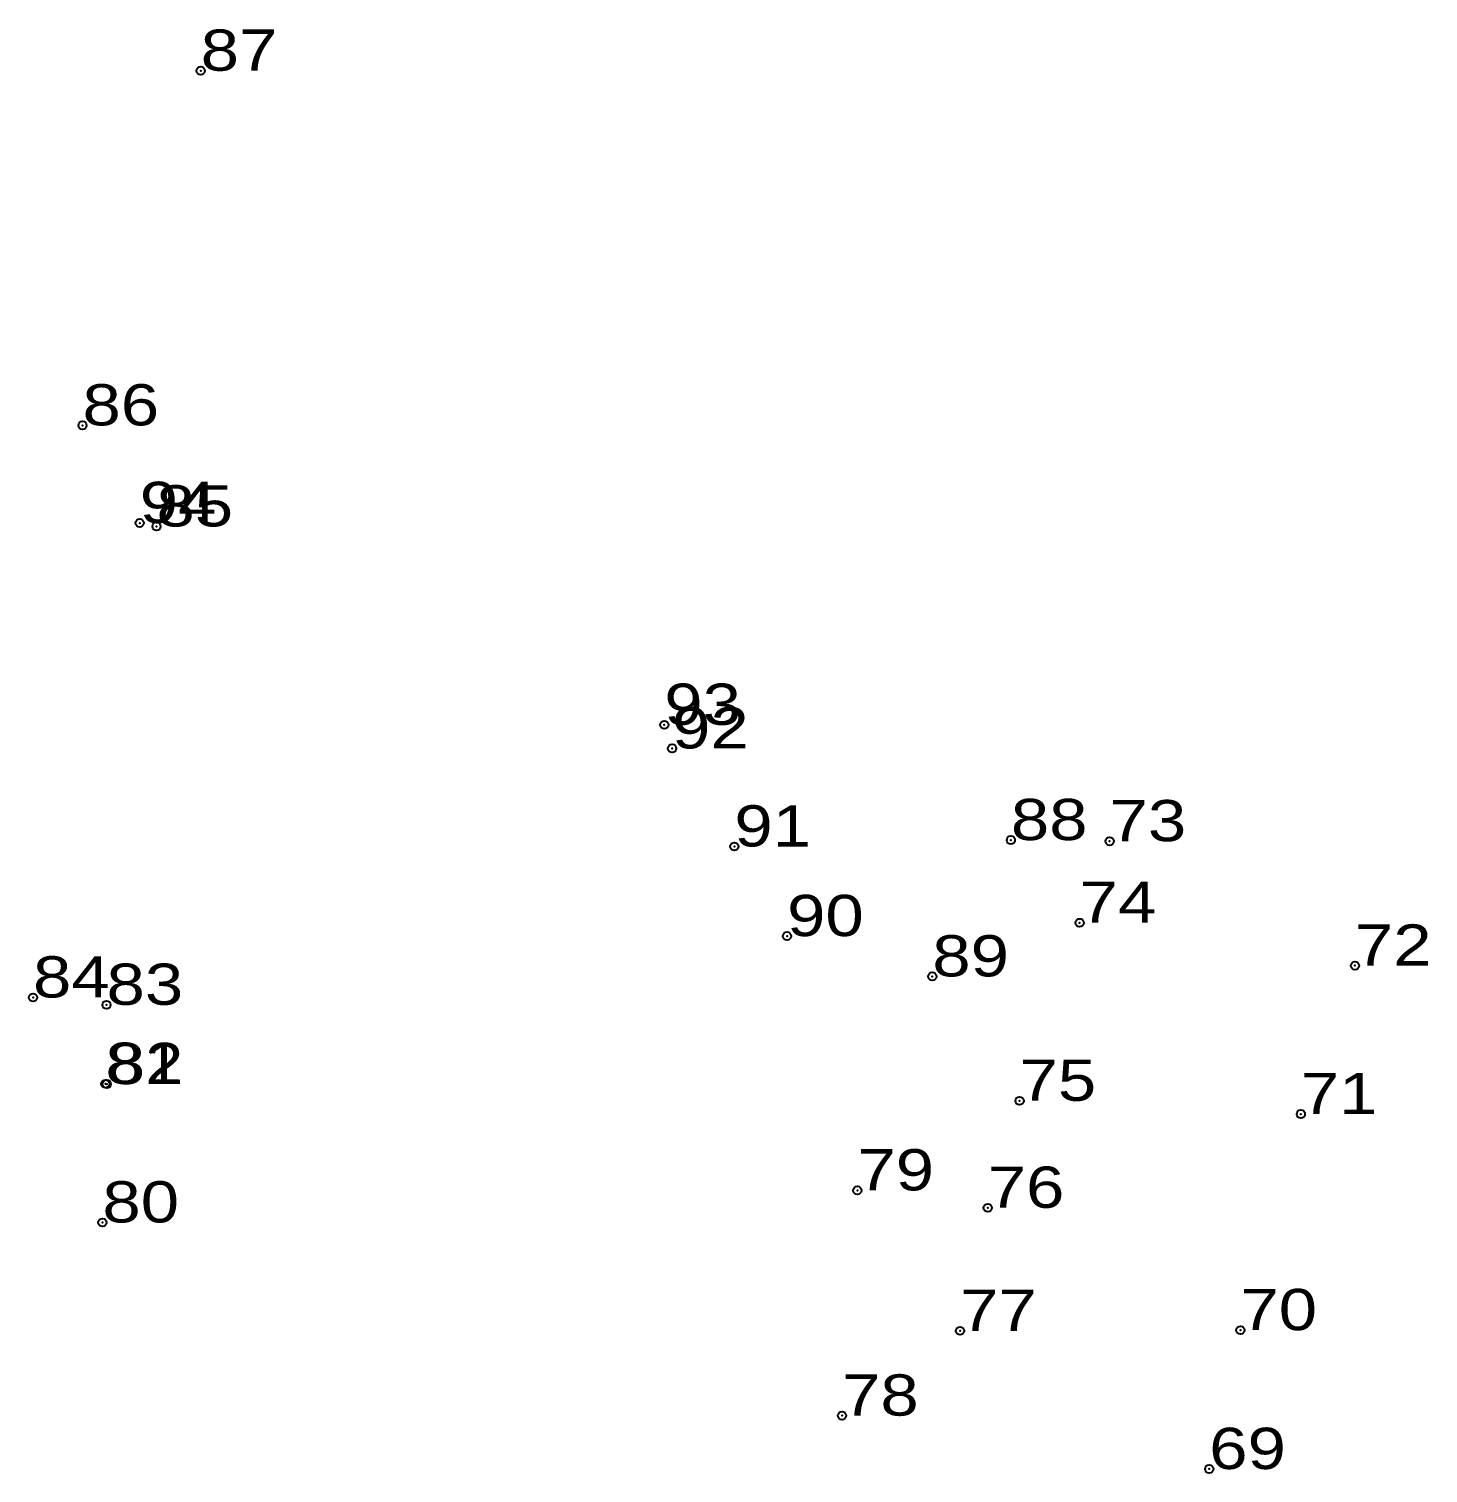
# Model space of a CAD drawing. Header units: metres. Extents: x 549364 to 552164, y 1838225 to 1839951.
# Drawn here: x 552102.7 to 552163.8, y 1839668.7 to 1839731.8 of the extents above; entities that cross this region are included whole.
import ezdxf

# ---------------------------------------------------------------- set-up
doc = ezdxf.new("R2010")
doc.units = ezdxf.units.M
doc.header["$LTSCALE"] = 0.72
doc.header["$PDMODE"] = 32
doc.header["$PDSIZE"] = 0.36
doc.layers.add('12', color=7, linetype='Continuous')
doc.layers.add('7', color=7, linetype='Continuous')

msp = doc.modelspace()

# ---------------------------------------------------------------- linework, layer by layer
at = {"layer": '7'}
for p in [(552110.21, 1839729.95), (552105.05, 1839714.47), (552107.55, 1839710.21), (552108.28, 1839710.06), (552130.45, 1839701.4), (552130.79, 1839700.37), (552145.58, 1839696.37), (552149.89, 1839696.32), (552133.51, 1839696.09), (552148.58, 1839692.76), (552135.81, 1839692.18), (552160.6, 1839690.89), (552142.15, 1839690.42), (552102.89, 1839689.5), (552106.1, 1839689.18), (552106.05, 1839685.73), (552106.11, 1839685.72), (552145.96, 1839684.99), (552158.24, 1839684.41), (552138.88, 1839681.08), (552144.57, 1839680.32), (552105.92, 1839679.68), (552143.36, 1839674.95), (552155.6, 1839674.98), (552138.21, 1839671.25), (552154.24, 1839668.92)]:
    msp.add_point(p, dxfattribs=at)

# ---------------------------------------------------------------- texts
at = {"layer": '12', "width": 1.25}
for s, p in [('87', (552110.21, 1839729.95)), ('87', (552110.21, 1839729.95)), ('86', (552105.05, 1839714.47)), ('86', (552105.05, 1839714.47)), ('94', (552107.55, 1839710.21)), ('94', (552107.55, 1839710.21)), ('85', (552108.28, 1839710.06)), ('85', (552108.28, 1839710.06)), ('93', (552130.45, 1839701.4)), ('93', (552130.45, 1839701.4)), ('92', (552130.79, 1839700.37)), ('92', (552130.79, 1839700.37)), ('91', (552133.51, 1839696.09)), ('91', (552133.51, 1839696.09)), ('88', (552145.58, 1839696.37)), ('88', (552145.58, 1839696.37)), ('73', (552149.89, 1839696.32)), ('73', (552149.89, 1839696.32)), ('74', (552148.58, 1839692.76)), ('74', (552148.58, 1839692.76)), ('90', (552135.81, 1839692.18)), ('90', (552135.81, 1839692.18)), ('72', (552160.6, 1839690.89)), ('72', (552160.6, 1839690.89)), ('89', (552142.15, 1839690.42)), ('89', (552142.15, 1839690.42)), ('84', (552102.89, 1839689.5)), ('84', (552102.89, 1839689.5)), ('83', (552106.1, 1839689.18)), ('83', (552106.1, 1839689.18)), ('81', (552106.05, 1839685.73)), ('81', (552106.05, 1839685.73)), ('82', (552106.11, 1839685.72)), ('82', (552106.11, 1839685.72)), ('75', (552145.96, 1839684.99)), ('75', (552145.96, 1839684.99)), ('71', (552158.24, 1839684.41)), ('71', (552158.24, 1839684.41)), ('79', (552138.88, 1839681.08)), ('79', (552138.88, 1839681.08)), ('76', (552144.57, 1839680.32)), ('76', (552144.57, 1839680.32)), ('80', (552105.92, 1839679.68)), ('80', (552105.92, 1839679.68)), ('77', (552143.36, 1839674.95)), ('77', (552143.36, 1839674.95)), ('70', (552155.6, 1839674.98)), ('70', (552155.6, 1839674.98)), ('78', (552138.21, 1839671.25)), ('78', (552138.21, 1839671.25)), ('69', (552154.24, 1839668.92)), ('69', (552154.24, 1839668.92))]:
    msp.add_text(s, height=1.8, dxfattribs=at).set_placement(p)

doc.saveas('drawing.dxf')
